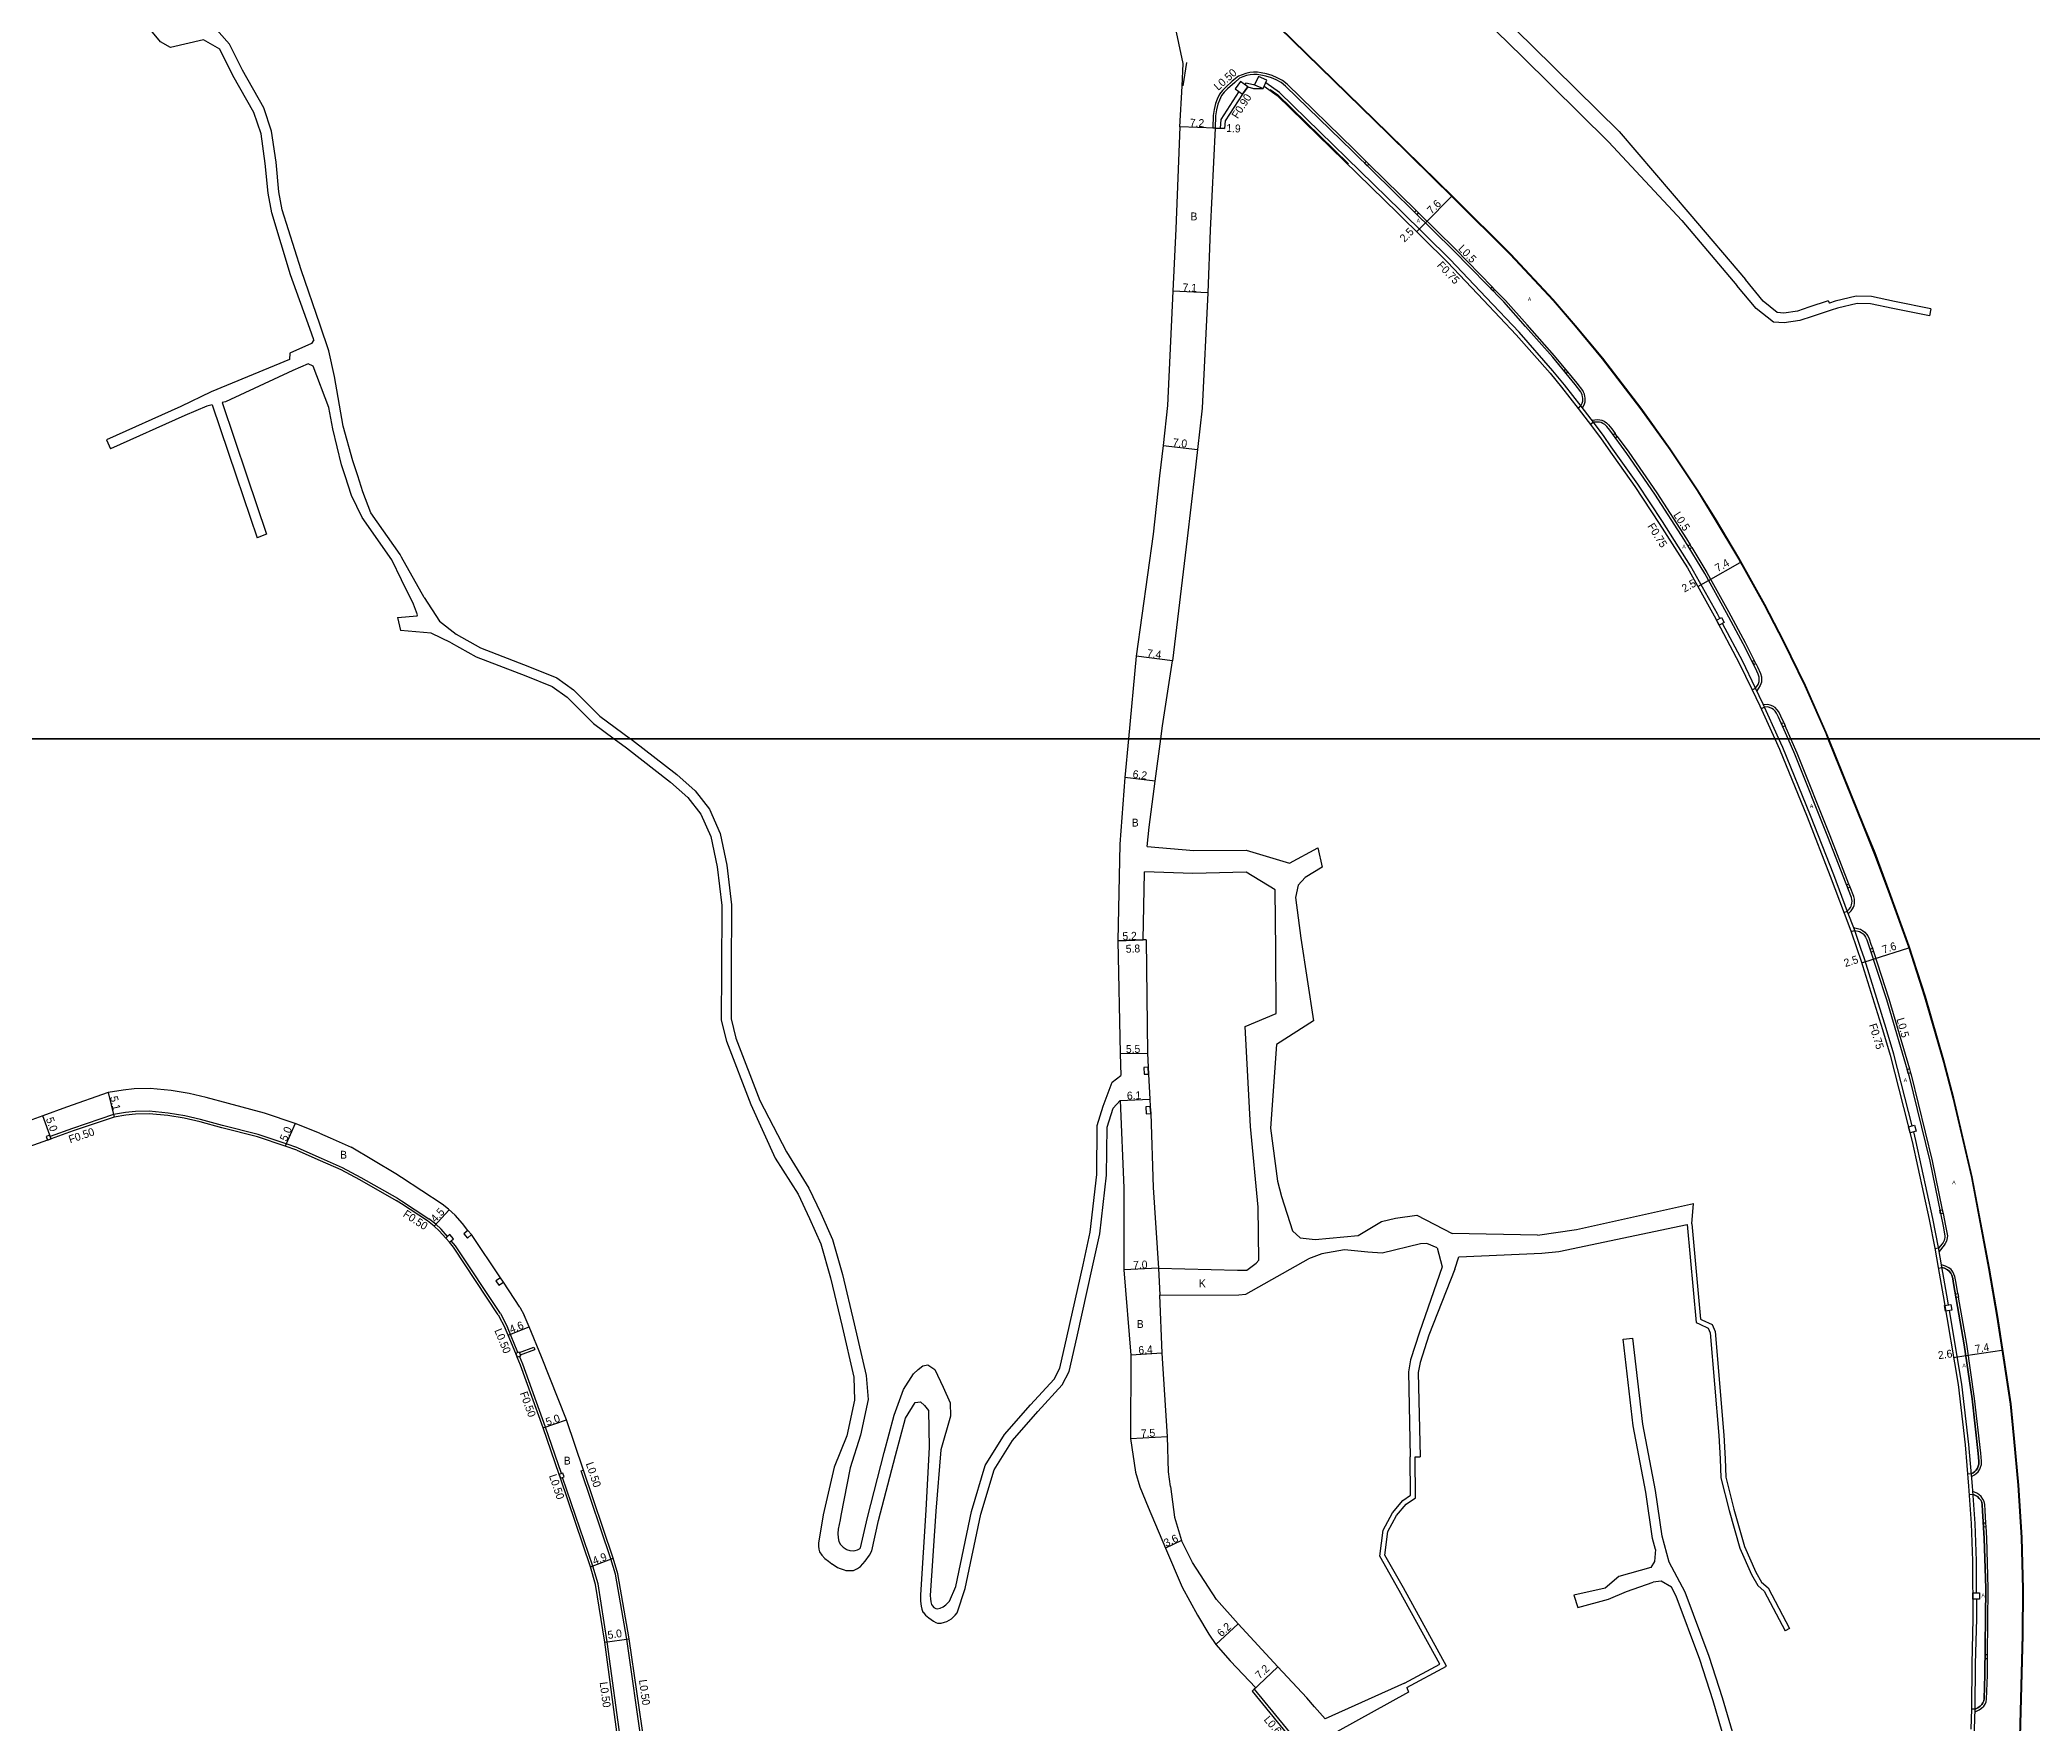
# Model space of a CAD drawing. Header units: metres. Extents: x -8000 to -4000, y -96000 to -93000.
# Drawn here: x -6356 to -5951.5, y -95599.9 to -95258.1 of the extents above; entities that cross this region are included whole.
import ezdxf

# ---------------------------------------------------------------- set-up
doc = ezdxf.new("R2010")
doc.units = ezdxf.units.M
doc.header["$LTSCALE"] = 2.5
for name, color, linetype in [('側溝・桝', 7, 'Continuous'), ('図郭', 7, 'Continuous'), ('幅員', 7, 'Continuous'), ('歩道・分離帯・安全施設', 7, 'Continuous'), ('舗装', 7, 'Continuous'), ('道路', 7, 'Continuous')]:
    doc.layers.add(name, color=color, linetype=linetype)
doc.styles.get("Standard").update_dxf_attribs({"font": ''})
doc.styles.get('Standard').set_extended_font_data('@MS PGothic')

msp = doc.modelspace()

# ---------------------------------------------------------------- linework, layer by layer
at = {"layer": '側溝・桝'}
for points in [[(-6113.86, -95266.51), (-6115.17, -95267.68), (-6115.86, -95268.39), (-6116.45, -95269.13), (-6116.95, -95270.12), (-6117.28, -95271.04), (-6117.57, -95272.24), (-6117.74, -95273.46), (-6117.81, -95275.98)], [(-6086.66, -95282.81), (-6089.12, -95280.39), (-6102.74, -95267.11), (-6103.68, -95266.37), (-6104.78, -95265.81), (-6105.75, -95265.37), (-6106.92, -95264.98), (-6108, -95264.78), (-6108.75, -95264.67), (-6109.53, -95264.67), (-6110.27, -95264.75), (-6111.08, -95264.91), (-6111.88, -95265.17), (-6112.58, -95265.45), (-6113.86, -95266.51)], [(-6112.52, -95268.57), (-6112.54, -95268.59), (-6116.21, -95274.27), (-6116.31, -95276.05)], [(-6109.31, -95267.21), (-6109.58, -95267.2), (-6111.12, -95266.89), (-6111.33, -95267.21)], [(-6014.86, -95375.55), (-6015.34, -95374.64), (-6020.8, -95364.87), (-6026.51, -95355.88), (-6031.49, -95348.31), (-6036.93, -95340.71), (-6038.5, -95338.41), (-6040.98, -95335.14), (-6043.02, -95332.49), (-6046.41, -95328.13), (-6048.76, -95325.29), (-6055.62, -95317.48), (-6062.31, -95310.42), (-6069.63, -95302.7), (-6079.74, -95292.72), (-6104.28, -95268.82), (-6107.07, -95266.81)], [(-6117.81, -95275.98), (-6117.31, -95276)], [(-6076.56, -95292.73), (-6086.14, -95283.32)], [(-6061.1, -95308.23), (-6068.61, -95300.53), (-6076.02, -95293.25)], [(-6046.15, -95325.01), (-6048.44, -95322.23), (-6053.96, -95315.95), (-6058.41, -95310.99), (-6060.59, -95308.75)], [(-6042.74, -95332.85), (-6042.35, -95332), (-6042.24, -95331.56), (-6042.19, -95331.17), (-6042.2, -95330.77), (-6042.26, -95330.48), (-6042.36, -95330.06), (-6042.53, -95329.64), (-6042.72, -95329.3), (-6043.87, -95327.78), (-6045.72, -95325.53)], [(-6040.87, -95335.3), (-6040.23, -95335.22), (-6039.72, -95335.21), (-6039.27, -95335.22), (-6038.83, -95335.33), (-6038.37, -95335.53), (-6037.9, -95335.83), (-6037.46, -95336.26), (-6036.82, -95337.07), (-6036.11, -95338.04)], [(-6035.69, -95338.62), (-6033.36, -95341.8), (-6027.68, -95350.04), (-6021.64, -95359.39), (-6020.92, -95360.59)], [(-6020.58, -95361.16), (-6017.52, -95366.23), (-6013.08, -95374.17), (-6009.72, -95380.48), (-6007.88, -95384.09)], [(-6002.87, -95400), (-6006.07, -95392.96), (-6007.7, -95389.61), (-6010.23, -95384.31), (-6014.31, -95376.6)], [(-6007.56, -95384.72), (-6007.21, -95385.42), (-6006.61, -95386.72), (-6006.4, -95387.39), (-6006.38, -95388.05), (-6006.42, -95388.5), (-6006.66, -95389.19), (-6007.39, -95390.25)], [(-6001.91, -95396.72), (-6002.51, -95395.38), (-6002.9, -95394.55), (-6003.27, -95394.05), (-6003.65, -95393.68), (-6004.09, -95393.38), (-6004.63, -95393.15), (-6005.16, -95393.01), (-6005.99, -95393.12)], [(-5975.82, -95478.57), (-5979.53, -95464.04), (-5981.08, -95458.81), (-5985.48, -95444.68), (-5986.25, -95442.55), (-5987.55, -95438.73), (-5988.93, -95435.1), (-5991.75, -95427.61), (-5996.45, -95415.58), (-6002.06, -95401.78), (-6002.87, -95400)], [(-6000.46, -95400), (-6001.62, -95397.39)], [(-5988.66, -95429.49), (-5992.47, -95419.69), (-5999.16, -95402.92), (-6000.46, -95400)], [(-5988.78, -95435.5), (-5988.44, -95435.15), (-5988.21, -95434.91), (-5987.92, -95434.51), (-5987.76, -95434.2), (-5987.63, -95433.85), (-5987.55, -95433.46), (-5987.52, -95432.96), (-5987.55, -95432.55), (-5987.66, -95432.05), (-5988.41, -95430.1)], [(-5987.71, -95438.32), (-5986.67, -95438.57), (-5986.3, -95438.68), (-5985.88, -95438.89), (-5985.41, -95439.25), (-5985.08, -95439.64), (-5984.85, -95440), (-5984.54, -95440.63), (-5984.18, -95441.69), (-5983.9, -95442.53)], [(-5983.69, -95443.18), (-5980.53, -95452.79), (-5976.37, -95467.03)], [(-5976.14, -95467.83), (-5976.01, -95468.25), (-5971.76, -95485.66), (-5969.7, -95495.63)], [(-6338.56, -95475.9), (-6341.02, -95476.31), (-6349.34, -95479.15), (-6353.86, -95480.76)], [(-6318.88, -95478.52), (-6323.33, -95477.3), (-6326.54, -95476.55), (-6329.93, -95476.01), (-6333.76, -95475.63), (-6336.55, -95475.69), (-6338.56, -95475.9)], [(-6303.62, -95483.03), (-6305.97, -95482.24), (-6311.63, -95480.34), (-6318.88, -95478.52)], [(-5968.46, -95514.94), (-5968.8, -95512.99), (-5969.78, -95507.21), (-5970.48, -95503.29), (-5971.61, -95497.41), (-5975.05, -95481.57), (-5975.51, -95479.78)], [(-6303.62, -95483.03), (-6298.84, -95485.14), (-6294.62, -95487.03), (-6290.82, -95489.07), (-6283.36, -95493.28), (-6282.51, -95493.84), (-6276.97, -95497.48)], [(-5969.55, -95496.35), (-5969.04, -95498.85), (-5968.68, -95500.92), (-5968.71, -95501.29), (-5968.76, -95501.64), (-5968.87, -95502.03), (-5969.11, -95502.49), (-5969.34, -95502.84), (-5970.33, -95504.1)], [(-6273.17, -95501.07), (-6274.52, -95499.53), (-6275.56, -95498.57), (-6276.97, -95497.48)], [(-6262.45, -95516.67), (-6271.57, -95502.92), (-6272.45, -95501.9)], [(-5966.53, -95512.65), (-5966.91, -95510.51), (-5967.09, -95509.54), (-5967.16, -95509.15), (-5967.33, -95508.68), (-5967.54, -95508.25), (-5967.93, -95507.77), (-5968.37, -95507.39), (-5969.04, -95507.04), (-5969.86, -95506.77)], [(-5963.76, -95549.76), (-5963.14, -95549.42), (-5962.81, -95549.17), (-5962.42, -95548.82), (-5962.11, -95548.3), (-5961.93, -95547.86), (-5961.77, -95547.34), (-5961.77, -95546.67), (-5961.9, -95545.04), (-5963.15, -95533.96), (-5964.73, -95522.94), (-5966.41, -95513.37)], [(-6262.45, -95516.67), (-6261.02, -95519.46)], [(-5962.73, -95573.41), (-5962.78, -95566.9), (-5963.05, -95559.31), (-5963.6, -95551.71), (-5964.29, -95543.3), (-5965.73, -95531), (-5968.27, -95516.1)], [(-6258.9, -95524.62), (-6261.02, -95519.46)], [(-6250.08, -95549.19), (-6253.3, -95539.75), (-6257.92, -95527), (-6258.59, -95525.36)], [(-6258.57, -95524.63), (-6255.67, -95523.54)], [(-6258.4, -95525.1), (-6255.5, -95524.01)], [(-6255.67, -95523.54), (-6255.5, -95524.01)], [(-6246.08, -95548.65), (-6245.6, -95548.49)], [(-6226.83, -95644.6), (-6229.02, -95638.24), (-6230.14, -95635.26), (-6230.86, -95632.69), (-6231.51, -95629.11), (-6232.11, -95623.44), (-6233.72, -95604.16), (-6236.81, -95582.79), (-6239.12, -95569.62), (-6240.07, -95566.5), (-6246.08, -95548.65)], [(-6235.35, -95627.74), (-6235.79, -95623.86), (-6237.9, -95604.59), (-6240.77, -95583.35), (-6242.64, -95571.6), (-6243.68, -95567.98), (-6249.82, -95549.95)], [(-5960.87, -95559.23), (-5961.02, -95556.69), (-5961.1, -95555.46), (-5961.22, -95554.86), (-5961.44, -95554.35), (-5961.83, -95553.86), (-5962.28, -95553.46), (-5962.7, -95553.19), (-5963.52, -95552.79)], [(-5960.5, -95585.96), (-5960.37, -95572.43), (-5960.69, -95562.3), (-5960.82, -95559.96)], [(-5966.9, -95654.2), (-5966.9, -95654.16), (-5965.22, -95636.48), (-5964.63, -95629.21), (-5964.03, -95622.57), (-5963.71, -95615.38), (-5963.64, -95613.86), (-5963.28, -95607.08), (-5963.18, -95605.15), (-5963.15, -95601.06), (-5963.01, -95596.95), (-5962.93, -95587.84), (-5962.7, -95578.66), (-5962.72, -95574.66)], [(-5963.03, -95597.57), (-5962.23, -95597.16), (-5961.71, -95596.8), (-5961.3, -95596.38), (-5961.02, -95595.97), (-5960.8, -95595.51), (-5960.7, -95594.97), (-5960.54, -95590.08), (-5960.51, -95586.7)], [(-6109.41, -95592.95), (-6098.62, -95606.16), (-6094.67, -95611.56), (-6091.84, -95615.43), (-6087.3, -95617.68)]]:
    msp.add_lwpolyline(points, dxfattribs=at)
for points in [[(-6111.8, -95269.1), (-6110.73, -95267.64), (-6112.19, -95266.58), (-6113.25, -95268.03)], [(-6109.32, -95267.23), (-6107.6, -95268), (-6106.85, -95266.3), (-6108.56, -95265.54)], [(-6086.66, -95282.81), (-6086.14, -95283.32), (-6086.48, -95283.66), (-6087, -95283.15)], [(-6076.56, -95292.73), (-6076.89, -95293.07), (-6076.35, -95293.6), (-6076.02, -95293.25)], [(-6061.1, -95308.23), (-6061.44, -95308.56), (-6060.94, -95309.08), (-6060.59, -95308.75)], [(-6046.15, -95325.01), (-6046.52, -95325.31), (-6046.09, -95325.84), (-6045.72, -95325.53)], [(-6036.11, -95338.04), (-6036.51, -95338.33), (-6036.09, -95338.91), (-6035.69, -95338.62)], [(-6020.92, -95360.59), (-6021.34, -95360.84), (-6021, -95361.41), (-6020.58, -95361.16)], [(-6015.54, -95375.91), (-6014.52, -95375.37), (-6013.97, -95376.42), (-6014.99, -95376.96)], [(-6007.88, -95384.09), (-6008.32, -95384.31), (-6008, -95384.94), (-6007.56, -95384.72)], [(-6001.91, -95396.72), (-6001.62, -95397.39), (-6002.08, -95397.6), (-6002.37, -95396.93)], [(-5988.66, -95429.49), (-5989.12, -95429.67), (-5988.88, -95430.29), (-5988.41, -95430.1)], [(-5983.9, -95442.53), (-5983.69, -95443.18), (-5984.17, -95443.34), (-5984.38, -95442.68)], [(-6131.84, -95466.71), (-6131.76, -95468.11), (-6130.86, -95468.06), (-6130.94, -95466.66)], [(-5976.14, -95467.83), (-5976.62, -95467.97), (-5976.85, -95467.17), (-5976.37, -95467.03)], [(-6131.41, -95474.73), (-6131.33, -95476.13), (-6130.43, -95476.08), (-6130.51, -95474.68)], [(-6354.45, -95481.5), (-6353.7, -95481.23), (-6353.86, -95480.76), (-6353.97, -95480.48), (-6354.72, -95480.75)], [(-5976.57, -95478.76), (-5975.35, -95478.45), (-5975.04, -95479.66), (-5976.26, -95479.98)], [(-5969.55, -95496.35), (-5970.04, -95496.45), (-5970.19, -95495.73), (-5969.7, -95495.63)], [(-6273.55, -95501.4), (-6272.83, -95502.23), (-6272.45, -95501.9), (-6272, -95501.51), (-6272.72, -95500.67), (-6273.17, -95501.07)], [(-6269.88, -95500.54), (-6269.16, -95501.37), (-6268.33, -95500.65), (-6269.05, -95499.81)], [(-6263.39, -95510.03), (-6262.78, -95510.95), (-6261.86, -95510.34), (-6262.47, -95509.42)], [(-5966.53, -95512.65), (-5966.41, -95513.37), (-5966.9, -95513.45), (-5967.03, -95512.73)], [(-5969.23, -95515.08), (-5967.94, -95514.86), (-5967.75, -95516.01), (-5969.03, -95516.23)], [(-6259.36, -95524.8), (-6259.08, -95525.55), (-6258.59, -95525.36), (-6258.33, -95525.26), (-6258.4, -95525.1), (-6258.57, -95524.63), (-6258.62, -95524.51), (-6258.9, -95524.62), (-6259.36, -95524.8)], [(-6250.55, -95549.35), (-6250.29, -95550.11), (-6249.82, -95549.95), (-6249.54, -95549.85), (-6249.79, -95549.1), (-6250.08, -95549.19)], [(-5960.87, -95559.23), (-5961.37, -95559.26), (-5961.32, -95559.99), (-5960.82, -95559.96)], [(-5963.51, -95573.42), (-5962.18, -95573.41), (-5962.17, -95574.65), (-5963.5, -95574.66)], [(-5960.5, -95585.96), (-5961, -95585.96), (-5961.01, -95586.7), (-5960.51, -95586.7)]]:
    msp.add_lwpolyline(points, close=True, dxfattribs=at)
at = {"layer": '図郭'}
for points in [[(-6400, -95400), (-5600, -95400), (-5600, -94800), (-6400, -94800)], [(-6400, -96000), (-5600, -96000), (-5600, -95400), (-6400, -95400)]]:
    msp.add_lwpolyline(points, close=True, dxfattribs=at)
at = {"layer": '幅員'}
for points in [[(-6117.31, -95276), (-6124.51, -95275.74)], [(-6117.31, -95276), (-6115.41, -95276.1)], [(-6074.66, -95295.26), (-6069.32, -95289.88)], [(-6076.44, -95297.07), (-6074.66, -95295.26)], [(-6118.84, -95309.47), (-6125.93, -95309.14)], [(-6127.91, -95340.46), (-6120.95, -95341.24)], [(-6017.19, -95367.84), (-6010.71, -95364.19)], [(-6019.36, -95369.05), (-6017.19, -95367.84)], [(-6126.02, -95384.16), (-6133.35, -95383.2)], [(-6129.51, -95408.6), (-6135.66, -95407.84)], [(-6131.34, -95440.82), (-6137.13, -95441.01)], [(-6137.13, -95441.01), (-6131.94, -95440.84)], [(-5983.71, -95444.72), (-5976.51, -95442.41)], [(-5986.04, -95445.49), (-5983.71, -95444.72)], [(-6136.6, -95463.9), (-6131.1, -95463.84)], [(-6342.07, -95471.84), (-6340.9, -95476.8)], [(-6353.7, -95481.23), (-6355.37, -95476.52)], [(-6136.66, -95473.43), (-6130.57, -95473.17)], [(-6304.16, -95478.12), (-6306.13, -95482.71)], [(-6128.86, -95507.51), (-6135.85, -95507.8)], [(-6260.89, -95521.08), (-6256.61, -95519.4)], [(-6128.07, -95524.71), (-6134.46, -95525.15)], [(-5967.44, -95525.59), (-5964.91, -95525.23)], [(-5964.91, -95525.23), (-5957.59, -95524.1)], [(-6253.77, -95539.91), (-6249.03, -95538.3)], [(-6134.52, -95542.04), (-6127.03, -95541.66)], [(-6124.18, -95562.76), (-6127.44, -95564.3)], [(-6244.16, -95568.13), (-6239.59, -95566.35)], [(-6112.67, -95579.66), (-6117.23, -95583.86)], [(-6241.27, -95583.43), (-6236.32, -95582.71)], [(-6109.85, -95593.36), (-6104.6, -95588.43)]]:
    msp.add_lwpolyline(points, dxfattribs=at)
at = {"layer": '幅員', "flags": 128}
msp.add_lwpolyline([(-6275.88, -95498.95), (-6272.84, -95495.64)], dxfattribs=at)
at = {"layer": '歩道・分離帯・安全施設'}
for points in [[(-5992.77, -95400), (-5993.28, -95398.74), (-5997.49, -95389.2), (-6001.87, -95380.16), (-6005.71, -95372.74), (-6010.99, -95363.27), (-6015.74, -95355.28), (-6019.4, -95349.48), (-6024.93, -95341.16), (-6030.87, -95332.87), (-6038.6, -95322.73), (-6044.15, -95316.1), (-6048.72, -95310.84), (-6057.34, -95301.59), (-6068.89, -95290.11), (-6082.19, -95277.03), (-6109.9, -95250.02), (-6125.02, -95235.33), (-6128.19, -95232.19), (-6130.68, -95229.38), (-6131.35, -95228.29), (-6131.87, -95226.72), (-6132.09, -95224.96)], [(-6123.16, -95262.68), (-6123.88, -95267.45)], [(-6043.69, -95332.89), (-6043.07, -95332.42), (-6042.81, -95331.84), (-6042.71, -95331.47), (-6042.67, -95331.15), (-6042.68, -95330.83), (-6042.73, -95330.58), (-6042.82, -95330.2), (-6042.96, -95329.85), (-6043.12, -95329.57), (-6044.25, -95328.08), (-6048.8, -95322.54), (-6054.32, -95316.27), (-6058.76, -95311.32), (-6068.95, -95300.87), (-6089.46, -95280.73), (-6103.05, -95267.47), (-6103.94, -95266.78), (-6104.98, -95266.24), (-6105.92, -95265.81), (-6107.04, -95265.45), (-6108.08, -95265.26), (-6108.79, -95265.15), (-6109.51, -95265.15), (-6110.2, -95265.23), (-6110.96, -95265.37), (-6111.71, -95265.62), (-6112.38, -95265.89), (-6113.35, -95266.73)], [(-6043.07, -95332.42), (-6042.81, -95331.84), (-6042.71, -95331.47), (-6042.67, -95331.15), (-6042.68, -95330.83), (-6042.73, -95330.58), (-6042.82, -95330.2), (-6042.96, -95329.85), (-6043.12, -95329.57), (-6044.25, -95328.08), (-6048.8, -95322.54), (-6054.32, -95316.27), (-6058.76, -95311.32), (-6068.95, -95300.87), (-6089.46, -95280.73), (-6103.05, -95267.47), (-6103.94, -95266.78), (-6104.98, -95266.24), (-6105.92, -95265.81), (-6107.04, -95265.45), (-6108.08, -95265.26), (-6108.79, -95265.15), (-6109.51, -95265.15), (-6110.2, -95265.23), (-6110.96, -95265.37), (-6111.71, -95265.62), (-6112.38, -95265.89), (-6113.35, -95266.73)], [(-6113.32, -95266.71), (-6113.35, -95266.73), (-6114.83, -95268.04), (-6115.49, -95268.72), (-6116.02, -95269.4), (-6116.49, -95270.32), (-6116.8, -95271.18), (-6117.08, -95272.34), (-6117.24, -95273.5), (-6117.31, -95276)], [(-6106.16, -95268.17), (-6104.6, -95269.24), (-6090.28, -95283.26)], [(-6008.33, -95390.08), (-6007.64, -95389.74), (-6007.11, -95388.97), (-6006.9, -95388.39), (-6006.87, -95388.04), (-6006.89, -95387.48), (-6007.07, -95386.89), (-6007.65, -95385.63), (-6010.16, -95380.71), (-6013.51, -95374.4), (-6017.95, -95366.47), (-6022.06, -95359.65), (-6028.09, -95350.31), (-6033.76, -95342.09), (-6037.22, -95337.37), (-6037.8, -95336.61), (-6038.2, -95336.22), (-6038.61, -95335.96), (-6038.98, -95335.8), (-6039.33, -95335.71), (-6039.72, -95335.7), (-6040.2, -95335.71), (-6040.52, -95335.75), (-6041.14, -95336.22)], [(-6007.64, -95389.74), (-6007.11, -95388.97), (-6006.9, -95388.39), (-6006.87, -95388.04), (-6006.89, -95387.48), (-6007.07, -95386.89), (-6007.65, -95385.63), (-6010.16, -95380.71), (-6013.51, -95374.4), (-6017.95, -95366.47), (-6022.06, -95359.65), (-6028.09, -95350.31), (-6033.76, -95342.09), (-6037.22, -95337.37), (-6037.8, -95336.61), (-6038.2, -95336.22), (-6038.61, -95335.96), (-6038.98, -95335.8), (-6039.33, -95335.71), (-6039.72, -95335.7), (-6040.2, -95335.71), (-6040.52, -95335.75)], [(-6001.01, -95400), (-6002.97, -95395.59), (-6003.34, -95394.81), (-6003.65, -95394.38), (-6003.97, -95394.08), (-6004.34, -95393.83), (-6004.79, -95393.63), (-6005.19, -95393.53), (-6005.78, -95393.6), (-6006.48, -95393.93)], [(-6001.01, -95400), (-6002.97, -95395.59), (-6003.34, -95394.81), (-6003.65, -95394.38), (-6003.97, -95394.08), (-6004.34, -95393.83), (-6004.79, -95393.63), (-6005.19, -95393.53), (-6005.78, -95393.6)], [(-5988.98, -95434.98), (-5988.8, -95434.81), (-5988.6, -95434.59), (-5988.35, -95434.24), (-5988.22, -95433.99), (-5988.12, -95433.71), (-5988.05, -95433.39), (-5988.03, -95432.96), (-5988.05, -95432.62), (-5988.14, -95432.2), (-5992.94, -95419.88), (-5999.63, -95403.11), (-6001.01, -95400)], [(-5989.7, -95435.26), (-5988.98, -95434.98), (-5988.8, -95434.81), (-5988.6, -95434.59), (-5988.35, -95434.24), (-5988.22, -95433.99), (-5988.12, -95433.71), (-5988.05, -95433.39), (-5988.03, -95432.96), (-5988.05, -95432.62), (-5988.14, -95432.2), (-5992.94, -95419.88), (-5999.63, -95403.11), (-6001.01, -95400)], [(-5953.89, -95605.19), (-5953.27, -95581.96), (-5953.2, -95572.63), (-5953.5, -95562.16), (-5954.16, -95551.52), (-5955.01, -95542.03), (-5955.73, -95535.05), (-5957.13, -95525.69), (-5958.4, -95517.29), (-5960.12, -95507.49), (-5963.64, -95488.96), (-5967.35, -95472.94), (-5969.37, -95465.27), (-5973.12, -95452.33), (-5976.45, -95442.08), (-5980.39, -95431.05), (-5983.35, -95423.18), (-5985.61, -95417.6), (-5992.77, -95400)], [(-5988.23, -95439.16), (-5987.5, -95438.89), (-5986.8, -95439.05), (-5986.49, -95439.15), (-5986.15, -95439.32), (-5985.75, -95439.62), (-5985.48, -95439.94), (-5985.29, -95440.25), (-5985.01, -95440.83), (-5984.66, -95441.85), (-5981, -95452.94), (-5976.5, -95468.38), (-5972.24, -95485.77), (-5969.53, -95498.94), (-5969.19, -95500.94), (-5969.21, -95501.24), (-5969.25, -95501.53), (-5969.34, -95501.84), (-5969.55, -95502.24), (-5969.74, -95502.55), (-5970.45, -95503.44), (-5971.21, -95503.57)], [(-5987.5, -95438.89), (-5986.8, -95439.05), (-5986.49, -95439.15), (-5986.15, -95439.32), (-5985.75, -95439.62), (-5985.48, -95439.94), (-5985.29, -95440.25), (-5985.01, -95440.83), (-5984.66, -95441.85), (-5981, -95452.94), (-5976.5, -95468.38), (-5972.24, -95485.77), (-5969.53, -95498.94), (-5969.19, -95500.94), (-5969.21, -95501.24), (-5969.25, -95501.53), (-5969.34, -95501.84), (-5969.55, -95502.24), (-5969.74, -95502.55), (-5970.45, -95503.44)], [(-5970.53, -95507.47), (-5969.76, -95507.33), (-5969.23, -95507.5), (-5968.66, -95507.8), (-5968.29, -95508.12), (-5967.96, -95508.52), (-5967.79, -95508.87), (-5967.65, -95509.28), (-5967.58, -95509.63), (-5967.4, -95510.59), (-5965.23, -95523.02), (-5963.65, -95534.02), (-5962.4, -95545.09), (-5962.27, -95546.69), (-5962.27, -95547.27), (-5962.4, -95547.69), (-5962.56, -95548.07), (-5962.81, -95548.5), (-5963.12, -95548.78), (-5963.41, -95549), (-5963.81, -95549.21), (-5964.58, -95549.28)], [(-5963.81, -95549.21), (-5963.41, -95549), (-5963.12, -95548.78), (-5962.81, -95548.5), (-5962.56, -95548.07), (-5962.4, -95547.69), (-5962.27, -95547.27), (-5962.27, -95546.69), (-5962.4, -95545.09), (-5963.65, -95534.02), (-5965.23, -95523.02), (-5967.4, -95510.59), (-5967.58, -95509.63), (-5967.65, -95509.28), (-5967.79, -95508.87), (-5967.96, -95508.52), (-5968.29, -95508.12), (-5968.66, -95507.8), (-5969.23, -95507.5), (-5969.76, -95507.33)], [(-5964.25, -95553.43), (-5963.48, -95553.37), (-5962.94, -95553.63), (-5962.58, -95553.86), (-5962.19, -95554.21), (-5961.87, -95554.61), (-5961.7, -95555.01), (-5961.6, -95555.53), (-5961.52, -95556.73), (-5961.19, -95562.33), (-5960.87, -95572.44), (-5961.04, -95590.07), (-5961.2, -95594.92), (-5961.28, -95595.35), (-5961.46, -95595.72), (-5961.69, -95596.07), (-5962.03, -95596.42), (-5962.49, -95596.73), (-5963.02, -95597), (-5963.79, -95596.99)], [(-5963.02, -95597), (-5962.49, -95596.73), (-5962.03, -95596.42), (-5961.69, -95596.07), (-5961.46, -95595.72), (-5961.28, -95595.35), (-5961.2, -95594.92), (-5961.04, -95590.07), (-5960.87, -95572.44), (-5961.19, -95562.33), (-5961.52, -95556.73), (-5961.6, -95555.53), (-5961.7, -95555.01), (-5961.87, -95554.61), (-5962.19, -95554.21), (-5962.58, -95553.86), (-5962.94, -95553.63), (-5963.48, -95553.37)]]:
    msp.add_lwpolyline(points, dxfattribs=at)
at = {"layer": '舗装'}
msp.add_lwpolyline([(-6128.86, -95507.51), (-6128.57, -95512.99)], dxfattribs=at)
at = {"layer": '道路'}
for points in [[(-6112.66, -95204.33), (-6112.15, -95204.37), (-6107.69, -95208.97), (-6095.1, -95222.2), (-6073.57, -95243.34), (-6054.93, -95261.58), (-6037.49, -95278.8), (-6022.56, -95294.79), (-6011.44, -95307.98)], [(-6098.27, -95214.51), (-6092.96, -95220.09), (-6071.47, -95241.2), (-6052.83, -95259.44), (-6035.34, -95276.71), (-6020.99, -95293.5), (-6009.69, -95306.77)], [(-6131.22, -95228.77), (-6130.86, -95229.48), (-6128.26, -95232.24), (-6125.08, -95235.41), (-6109.92, -95250.16), (-6082.24, -95277.2), (-6068.98, -95290.21), (-6057.46, -95301.67), (-6048.7, -95311.01), (-6044.25, -95316.2), (-6038.73, -95322.85), (-6030.97, -95332.99), (-6025.01, -95341.3), (-6019.49, -95349.61), (-6015.87, -95355.46), (-6011.1, -95363.49), (-6005.86, -95372.8), (-6001.93, -95380.41), (-5997.58, -95389.28), (-5993.38, -95398.85), (-5992.92, -95400)], [(-6319.45, -95259.97), (-6322.73, -95258.07), (-6329.47, -95259.65), (-6331.45, -95258.47), (-6337.65, -95251.09)], [(-6317.48, -95258.99), (-6321.65, -95254.21)], [(-6123.83, -95262.91), (-6125.62, -95254.61)], [(-6300.36, -95319.01), (-6301.14, -95316.69), (-6305.11, -95305.78), (-6308.89, -95293.2), (-6309.61, -95289.25), (-6310.21, -95283.17), (-6311.06, -95277.15), (-6312.52, -95272.84), (-6316.77, -95265.32), (-6319.45, -95259.97)], [(-6292.43, -95343.6), (-6294.36, -95336.56), (-6296.15, -95326.47), (-6297.28, -95321.25), (-6299.05, -95316.02), (-6302.94, -95304.8), (-6306.76, -95292.64), (-6307.43, -95288.95), (-6308.02, -95282.91), (-6308.91, -95276.63), (-6310.51, -95271.93), (-6314.83, -95264.28), (-6317.48, -95258.99)], [(-6124.51, -95275.74), (-6124.07, -95267.5), (-6123.83, -95262.91)], [(-6110.73, -95267.64), (-6111.8, -95269.1), (-6115.33, -95274.56), (-6115.41, -95276.1), (-6117.31, -95276)], [(-6110.73, -95267.64), (-6109.56, -95267.98), (-6107.6, -95268), (-6107.39, -95267.53), (-6104.78, -95269.42), (-6080.28, -95293.27), (-6070.18, -95303.25), (-6062.87, -95310.96), (-6056.19, -95318), (-6049.35, -95325.79), (-6047.01, -95328.62), (-6043.63, -95332.97), (-6041.6, -95335.61), (-6039.13, -95338.87), (-6037.57, -95341.16), (-6032.13, -95348.75), (-6027.16, -95356.3), (-6021.47, -95365.27), (-6016.02, -95375.01), (-6010.93, -95384.66), (-6008.4, -95389.95), (-6006.77, -95393.29), (-6003.72, -95400)], [(-6124.51, -95275.74), (-6125.35, -95296.46), (-6125.93, -95309.14), (-6126.99, -95332.35), (-6127.91, -95340.46), (-6128.61, -95346.61), (-6129.95, -95358.46), (-6133.35, -95383.2)], [(-6117.31, -95276), (-6118.36, -95296.74), (-6118.84, -95309.47), (-6120.01, -95332.91), (-6120.95, -95341.24), (-6121.56, -95346.61), (-6123, -95359.31), (-6126.02, -95384.16)], [(-5992.86, -95311.1), (-5996.8, -95312.39), (-5999.12, -95313.16), (-6001.88, -95313.57), (-6003.21, -95313.45), (-6006.09, -95311.17), (-6009.69, -95306.77)], [(-5992.24, -95312.99), (-5996.14, -95314.28), (-5998.66, -95315.11), (-6001.82, -95315.58), (-6003.98, -95315.39), (-6007.5, -95312.61), (-6011.44, -95307.98)], [(-5992.86, -95311.1), (-5992.61, -95311.56)], [(-5972.03, -95312.69), (-5979.41, -95311.2), (-5984.09, -95310.19), (-5987.16, -95310.14), (-5991.43, -95311.13), (-5992.61, -95311.56)], [(-5972.33, -95314.16), (-5979.72, -95312.66), (-5984.26, -95311.69), (-5987, -95311.64), (-5991.01, -95312.57), (-5992.24, -95312.99)], [(-5972.03, -95312.69), (-5972.33, -95314.16)], [(-6300.36, -95319.01), (-6300.83, -95319.75), (-6305.24, -95321.71), (-6305.25, -95323)], [(-6305.25, -95323), (-6321.21, -95329.54), (-6327.37, -95332.54), (-6342.46, -95339.33)], [(-6304.62, -95325.23), (-6318.3, -95331.56), (-6318.95, -95331.72)], [(-6297.27, -95332.77), (-6300.46, -95324.32), (-6301.51, -95323.85), (-6304.62, -95325.23)], [(-6320.97, -95332.21), (-6322.05, -95332.47), (-6326.53, -95334.35), (-6341.64, -95341.15)], [(-6320.97, -95332.21), (-6316.11, -95346.61), (-6311.86, -95359.2)], [(-6318.95, -95331.72), (-6313.92, -95346.61), (-6309.92, -95358.46)], [(-6294.72, -95344.35), (-6296.5, -95337.08), (-6297.27, -95332.77)], [(-6342.46, -95339.33), (-6341.64, -95341.15)], [(-6280.09, -95372.7), (-6282.51, -95367.76), (-6284.51, -95363.66), (-6290.56, -95355.06), (-6292.72, -95350.63), (-6294, -95346.61), (-6294.72, -95344.35)], [(-6277.97, -95371.31), (-6282.51, -95363.15), (-6282.82, -95362.6), (-6288.77, -95354.12), (-6290.37, -95349.83), (-6291.44, -95346.61), (-6292.43, -95343.6)], [(-6309.92, -95358.46), (-6311.86, -95359.2)], [(-6277.97, -95371.31), (-6274.85, -95376.14), (-6271.45, -95378.75)], [(-6283.33, -95375.37), (-6279.35, -95375.05), (-6279.29, -95374.82), (-6280.09, -95372.7)], [(-6283.33, -95375.37), (-6282.76, -95378.01)], [(-6272.43, -95380.49), (-6276.51, -95378.53), (-6282.76, -95378.01)], [(-6271.45, -95378.75), (-6266.51, -95381.53), (-6256.55, -95385.38), (-6251.01, -95387.62), (-6247.6, -95390.05), (-6242.25, -95395.38), (-6236.03, -95400)], [(-6272.43, -95380.49), (-6267.37, -95383.35), (-6257.28, -95387.24), (-6251.98, -95389.39), (-6248.89, -95391.58), (-6243.56, -95396.9), (-6239.38, -95400)], [(-6133.35, -95383.2), (-6134.93, -95400)], [(-6128.39, -95400), (-6128.05, -95397.37), (-6126.02, -95384.16)], [(-6239.38, -95400), (-6236.87, -95401.87), (-6227.92, -95408.8), (-6224.38, -95411.93), (-6221.77, -95415.29), (-6219.76, -95419.82), (-6218.47, -95425.98), (-6217.53, -95433.84), (-6217.58, -95447.13)], [(-6236.03, -95400), (-6235.66, -95400.28), (-6226.64, -95407.26), (-6222.91, -95410.56), (-6220.04, -95414.26), (-6217.85, -95419.2), (-6216.49, -95425.65), (-6215.53, -95433.72), (-6215.58, -95447.14)], [(-6134.93, -95400), (-6135.66, -95407.84), (-6136.72, -95421.39)], [(-6130.73, -95417.96), (-6129.51, -95408.6), (-6128.39, -95400)], [(-6003.72, -95400), (-6002.77, -95402.09), (-5997.17, -95415.86), (-5992.48, -95427.89), (-5989.66, -95435.38), (-5988.28, -95439), (-5986.98, -95442.8), (-5986.22, -95444.93), (-5981.82, -95459.04), (-5980.28, -95464.25), (-5975.81, -95481.75), (-5972.37, -95497.57), (-5971.24, -95503.43), (-5970.55, -95507.34), (-5969.56, -95513.12), (-5966.49, -95531.11), (-5965.07, -95543.38), (-5964.38, -95551.77), (-5963.82, -95559.35), (-5963.55, -95566.91), (-5963.47, -95578.66), (-5963.7, -95587.83), (-5963.79, -95596.93), (-5963.92, -95601.04)], [(-5992.92, -95400), (-5985.77, -95417.71), (-5983.48, -95423.51), (-5980.39, -95431.64), (-5976.55, -95442.27), (-5973.31, -95452.4), (-5969.49, -95465.67), (-5967.54, -95472.92), (-5963.79, -95489.08), (-5960.32, -95507.57), (-5958.62, -95517.41), (-5957.34, -95525.73), (-5955.95, -95535.07), (-5955.22, -95542.05), (-5954.37, -95551.53), (-5953.72, -95562.17), (-5953.41, -95572.64), (-5953.48, -95581.95), (-5954.1, -95605.18)], [(-6131.14, -95421.9), (-6130.73, -95417.96)], [(-6136.72, -95421.39), (-6137.13, -95441.01)], [(-6131.14, -95421.9), (-6121.64, -95422.67), (-6111.05, -95422.58), (-6102.22, -95425.26)], [(-6102.22, -95425.26), (-6096.49, -95422.11)], [(-6096.49, -95422.11), (-6095.58, -95426.04)], [(-6131.34, -95440.82), (-6131.94, -95440.84), (-6131.68, -95427.15), (-6131.66, -95426.99)], [(-6105.16, -95430.7), (-6111.03, -95427.09), (-6121.85, -95427.35), (-6131.66, -95426.99)], [(-6095.58, -95426.04), (-6099.05, -95428.18), (-6100.47, -95429.75), (-6101.01, -95432.21), (-6099.97, -95440.48), (-6097.35, -95457.25), (-6104.88, -95462.05), (-6106.07, -95479.03)], [(-6110.16, -95478.7), (-6111.23, -95458.43), (-6104.95, -95455.78), (-6105.02, -95442.95), (-6105.16, -95430.7)], [(-6137.13, -95441.01), (-6136.6, -95463.9), (-6136.48, -95468.34)], [(-6131.34, -95440.82), (-6131.1, -95463.84), (-6130.94, -95466.66), (-6130.86, -95468.06), (-6130.57, -95473.17), (-6130.51, -95474.68), (-6130.43, -95476.08), (-6129.92, -95491.13), (-6128.86, -95507.51)], [(-6217.58, -95447.13), (-6217.62, -95457.11), (-6216.57, -95461.41), (-6211.61, -95474.26), (-6206.66, -95485.12), (-6202.01, -95492.46), (-6199.67, -95497.37), (-6197.4, -95502.53), (-6195.41, -95509.41), (-6193.05, -95519.33), (-6190.68, -95529.59), (-6190.57, -95534.28), (-6192.09, -95541.53), (-6194.71, -95547.9), (-6196.9, -95557.54), (-6197.88, -95563.28), (-6197.89, -95563.92), (-6197.82, -95564.56), (-6197.66, -95565.04), (-6197.18, -95565.76), (-6196.56, -95566.39), (-6195.86, -95566.95), (-6195.15, -95567.49), (-6195.11, -95567.52), (-6193.99, -95568.22), (-6193.48, -95568.47), (-6192.69, -95568.75), (-6192.31, -95568.83), (-6191.55, -95568.89), (-6190.8, -95568.83), (-6190.61, -95568.78), (-6189.95, -95568.48), (-6189.38, -95568.03), (-6188.38, -95566.97), (-6187.54, -95565.77), (-6187.07, -95564.89), (-6185.68, -95558.69), (-6182.23, -95545.48), (-6180.24, -95537.94), (-6178.23, -95534.73), (-6177.18, -95534.62), (-6176.36, -95535.33), (-6175.55, -95536.4), (-6175.38, -95543.84), (-6176.07, -95556.64), (-6177.19, -95573.83), (-6177.17, -95575.06), (-6177.04, -95576.1), (-6176.91, -95576.72), (-6176.67, -95577.29), (-6176.65, -95577.33), (-6176.13, -95577.94), (-6175.5, -95578.46), (-6175.02, -95578.81), (-6174.56, -95579.14), (-6174.07, -95579.42), (-6173.74, -95579.52), (-6173, -95579.54), (-6172.26, -95579.37), (-6171.81, -95579.19), (-6170.9, -95578.64), (-6170.11, -95577.92), (-6169.74, -95577.45), (-6168.07, -95572.54), (-6164.9, -95557.39), (-6162.2, -95548.4), (-6158.52, -95542.45), (-6153.33, -95536.58), (-6148.37, -95531.17), (-6147, -95528.43), (-6145.43, -95521.65), (-6142.21, -95507.2), (-6140.75, -95500.48), (-6139.37, -95488.6), (-6139.29, -95478.82), (-6138.08, -95474.97)], [(-6215.58, -95447.14), (-6215.62, -95456.87), (-6214.65, -95460.8), (-6209.78, -95473.44), (-6204.37, -95483.85), (-6199.81, -95491.27), (-6197.4, -95496.33), (-6195.04, -95501.68), (-6192.99, -95508.78), (-6190.62, -95518.76), (-6188.19, -95529.26), (-6187.82, -95534.13), (-6189.34, -95541.38), (-6191.44, -95548.04), (-6193.33, -95557.69), (-6193.49, -95558.6), (-6193.68, -95559.52), (-6193.85, -95560.44), (-6193.94, -95561.35), (-6193.9, -95562.25), (-6193.72, -95562.96), (-6193.38, -95563.6), (-6192.86, -95564.15), (-6192.25, -95564.56), (-6192.16, -95564.61), (-6191.51, -95564.81), (-6190.82, -95564.84), (-6190.46, -95564.8), (-6189.99, -95564.69), (-6189.55, -95564.48), (-6189.35, -95564.28), (-6187.95, -95558.09), (-6184.51, -95544.88), (-6182.52, -95537.33), (-6180.61, -95532.14), (-6178.59, -95528.93), (-6177.65, -95528.06), (-6176.71, -95527.31), (-6175.71, -95527.08), (-6174.26, -95528.03), (-6172.59, -95531.62), (-6171.15, -95534.79), (-6171.06, -95537.54), (-6173.04, -95544.38), (-6174.08, -95556.79), (-6175.2, -95573.96), (-6175.16, -95574.58), (-6175.09, -95575.21), (-6174.92, -95575.79), (-6174.76, -95576.06), (-6174.46, -95576.38), (-6174.06, -95576.6), (-6173.77, -95576.65), (-6173.14, -95576.54), (-6172.55, -95576.24), (-6172, -95575.82), (-6171.52, -95575.33), (-6171.3, -95575.09), (-6170.02, -95572.13), (-6166.84, -95556.9), (-6164.04, -95547.57), (-6160.13, -95541.25), (-6154.81, -95535.24), (-6150.04, -95530.02), (-6148.9, -95527.75), (-6147.38, -95521.19), (-6144.17, -95506.78), (-6142.73, -95500.15), (-6141.37, -95488.47), (-6141.29, -95478.5), (-6140.06, -95474.59)], [(-6138.28, -95469.74), (-6136.48, -95468.34)], [(-6342.07, -95471.84), (-6350.59, -95474.8), (-6355.37, -95476.52), (-6356.85, -95477.07), (-6357.6, -95477.34), (-6364.85, -95479.89), (-6369.23, -95481.51), (-6371.24, -95482.04)], [(-6310.35, -95476.02), (-6317.69, -95474.08), (-6322.2, -95472.84), (-6325.65, -95472.04), (-6329.34, -95471.44), (-6333.58, -95471.03), (-6336.84, -95471.09), (-6339.03, -95471.33), (-6342.07, -95471.84)], [(-6140.06, -95474.59), (-6138.28, -95469.74)], [(-6338.49, -95476.4), (-6340.9, -95476.8), (-6349.18, -95479.63), (-6353.7, -95481.23), (-6354.45, -95481.5), (-6363.12, -95484.58), (-6367.77, -95486.33), (-6372.57, -95487.78), (-6378.98, -95489.04), (-6387.96, -95488.84)], [(-6319.04, -95479), (-6323.45, -95477.79), (-6326.64, -95477.04), (-6329.99, -95476.5), (-6333.78, -95476.13), (-6336.52, -95476.19), (-6338.49, -95476.4)], [(-6299.2, -95480.06), (-6304.16, -95478.12), (-6310.35, -95476.02)], [(-6138.08, -95474.97), (-6136.66, -95473.43)], [(-6136.66, -95473.43), (-6135.88, -95491.2), (-6135.85, -95507.8)], [(-6303.79, -95483.5), (-6306.13, -95482.71), (-6311.77, -95480.82), (-6319.04, -95479)], [(-6299.2, -95480.06), (-6297.01, -95481.03), (-6292.79, -95482.92)], [(-6108.6, -95495.12), (-6110.16, -95478.7)], [(-6106.07, -95479.03), (-6104.7, -95489.82), (-6103.84, -95492.93)], [(-6303.79, -95483.5), (-6299.04, -95485.6), (-6294.84, -95487.48), (-6291.06, -95489.51), (-6283.62, -95493.71)], [(-6269.05, -95499.81), (-6270.17, -95498.43), (-6271.66, -95496.73), (-6272.97, -95495.52), (-6274.28, -95494.5), (-6282.51, -95489.06), (-6283.66, -95488.3), (-6292.79, -95482.92)], [(-6103.84, -95492.93), (-6101.62, -95499.92), (-6100.11, -95501.34), (-6097.01, -95501.65)], [(-6277.26, -95497.88), (-6282.51, -95494.44), (-6283.62, -95493.71)], [(-6128.86, -95507.51), (-6112.8, -95507.91), (-6110.93, -95507.87), (-6109.04, -95506.48), (-6108.45, -95505.84), (-6108.6, -95495.12)], [(-6097.01, -95501.65), (-6088.29, -95500.85), (-6083.59, -95498.01), (-6080.72, -95497.33), (-6076.39, -95496.73), (-6069.22, -95500.47)], [(-6051.9, -95500.75), (-6043.95, -95499.66), (-6020.25, -95494.37)], [(-6020.53, -95498.51), (-6020.25, -95494.37)], [(-6273.55, -95501.4), (-6274.88, -95499.88), (-6275.88, -95498.95), (-6277.26, -95497.88)], [(-6258.49, -95515.41), (-6261.86, -95510.34), (-6262.47, -95509.42), (-6268.33, -95500.65), (-6269.05, -95499.81)], [(-6051.9, -95500.75), (-6069.22, -95500.47)], [(-6051.01, -95504.4), (-6047.57, -95504.11), (-6021.53, -95498.6)], [(-6021.53, -95498.6), (-6019.71, -95518.52), (-6018.92, -95518.87), (-6017.21, -95519.68), (-6016.83, -95520.61), (-6015.09, -95541.46), (-6014.81, -95546.22), (-6014.66, -95550.06), (-6013.01, -95556.69), (-6010.79, -95564.32), (-6008.47, -95569.64), (-6007.18, -95571.9), (-6005.87, -95573.04), (-6001.6, -95581.1)], [(-6020.53, -95498.51), (-6018.77, -95517.84), (-6018.51, -95517.95), (-6016.44, -95518.94), (-6015.84, -95520.37), (-6014.09, -95541.39), (-6013.81, -95546.18), (-6013.66, -95549.92), (-6012.05, -95556.43), (-6009.85, -95563.98), (-6007.58, -95569.19), (-6006.39, -95571.26), (-6005.07, -95572.41), (-6000.71, -95580.63)], [(-6262.89, -95516.92), (-6271.97, -95503.22), (-6272.83, -95502.23), (-6273.55, -95501.4)], [(-6072.23, -95503.34), (-6074.39, -95502.48), (-6075.67, -95502.53), (-6083.41, -95504.4), (-6086.33, -95504.26), (-6091.06, -95503.75), (-6095.69, -95504.54), (-6098.39, -95505.57)], [(-6072.23, -95503.34), (-6071.27, -95507.19)], [(-6068.69, -95507.68), (-6067.86, -95505.17)], [(-6067.86, -95505.17), (-6051.01, -95504.4)], [(-6135.85, -95507.8), (-6134.46, -95525.15), (-6134.52, -95542.04), (-6133.52, -95548.91), (-6132.65, -95551.89), (-6130.91, -95556.03), (-6127.44, -95564.3)], [(-6128.57, -95512.99), (-6112.55, -95512.89), (-6111.13, -95512.75), (-6098.39, -95505.57)], [(-6071.27, -95507.19), (-6075.88, -95520.45), (-6077.68, -95526.12), (-6078.1, -95528.52), (-6077.72, -95545.8)], [(-6068.69, -95507.68), (-6073.98, -95521.08), (-6075.73, -95526.6), (-6076.1, -95528.67), (-6075.72, -95545.76)], [(-6126.4, -95551.8), (-6126.79, -95548.84), (-6127.03, -95541.66), (-6128.07, -95524.71), (-6128.57, -95512.99)], [(-6262.89, -95516.92), (-6261.47, -95519.67)], [(-6258.49, -95515.41), (-6257.67, -95517)], [(-6225.33, -95646.6), (-6225.34, -95646.58), (-6226.37, -95644.41), (-6228.55, -95638.07), (-6229.68, -95635.07), (-6230.37, -95632.59), (-6231.02, -95629.03), (-6231.61, -95623.39), (-6233.22, -95604.11), (-6236.32, -95582.71), (-6238.64, -95569.51), (-6239.59, -95566.35), (-6245.6, -95548.49), (-6249.03, -95538.3), (-6254.1, -95525.5), (-6256.61, -95519.4), (-6257.67, -95517)], [(-6235.85, -95627.8), (-6236.28, -95623.92), (-6238.4, -95604.65), (-6241.27, -95583.43), (-6243.13, -95571.71), (-6244.16, -95568.13), (-6250.29, -95550.11), (-6250.55, -95549.35), (-6253.77, -95539.91), (-6258.39, -95527.18), (-6259.08, -95525.55), (-6259.36, -95524.8), (-6260.89, -95521.08), (-6261.47, -95519.67)], [(-6034.53, -95521.91), (-6032.55, -95521.68)], [(-6027.91, -95564.57), (-6028.52, -95562.33), (-6029.91, -95552.99), (-6032.5, -95539.46), (-6034.53, -95521.91)], [(-6009.61, -95610.82), (-6014.3, -95594.7), (-6017.04, -95586.3), (-6021.91, -95573.26), (-6025.14, -95567.14), (-6026.56, -95561.92), (-6027.94, -95552.65), (-6030.52, -95539.16), (-6032.55, -95521.68)], [(-6076.72, -95545.79), (-6075.72, -95545.76)], [(-6078.91, -95591.72), (-6071.74, -95587.91), (-6079.99, -95572.9), (-6083.91, -95565.96), (-6083.22, -95560.64), (-6081.32, -95557.14), (-6079.25, -95554.63), (-6077.66, -95553.59), (-6077.72, -95545.8)], [(-6078.42, -95592.59), (-6070.39, -95588.29), (-6079.11, -95572.41), (-6082.87, -95565.76), (-6082.25, -95560.95), (-6080.49, -95557.7), (-6078.58, -95555.39), (-6076.66, -95554.13), (-6076.72, -95545.79)], [(-6126.4, -95551.8), (-6125.6, -95558.01), (-6124.18, -95562.76)], [(-6127.44, -95564.3), (-6124.04, -95572.27), (-6120.92, -95577.9), (-6118.63, -95581.78), (-6117.23, -95583.86), (-6114.32, -95587.21), (-6109.09, -95592.65)], [(-6104.6, -95588.43), (-6112.67, -95579.66), (-6117.07, -95574.75), (-6121.93, -95567.24), (-6124.18, -95562.76)], [(-6027.91, -95564.57), (-6028.12, -95567.06), (-6028.89, -95568.23)], [(-6028.89, -95568.23), (-6035.4, -95570.1), (-6038.13, -95572.45)], [(-6038.13, -95572.45), (-6044.49, -95573.9)], [(-6044.49, -95573.9), (-6043.69, -95576.36)], [(-6037.48, -95574.66), (-6033.84, -95573.1), (-6028.39, -95571.22)], [(-6024.71, -95572.23), (-6026.75, -95571.05), (-6028.39, -95571.22)], [(-6011.46, -95611.6), (-6016.22, -95595.29), (-6018.93, -95586.96), (-6023.74, -95574.08), (-6024.71, -95572.23)], [(-6043.69, -95576.36), (-6037.48, -95574.66)], [(-6000.71, -95580.63), (-6001.6, -95581.1)], [(-6094.97, -95598.96), (-6097.17, -95596.52), (-6098.7, -95594.72), (-6104.6, -95588.43)], [(-6109.09, -95592.65), (-6109.41, -95592.95), (-6109.85, -95593.36)], [(-6109.85, -95593.36), (-6099.09, -95606.54), (-6095.16, -95611.91), (-6092.23, -95615.9), (-6087.68, -95618.16), (-6085, -95627.41), (-6083.79, -95632.56), (-6083, -95636.4), (-6081.71, -95643.49), (-6081.28, -95646.6)], [(-6078.91, -95591.72), (-6094.97, -95598.96)], [(-6078.09, -95593.54), (-6092.64, -95601.64)], [(-6078.42, -95592.59), (-6078.09, -95593.54)]]:
    msp.add_lwpolyline(points, dxfattribs=at)

# ---------------------------------------------------------------- texts
at = {"layer": '側溝・桝'}
for s, rotation, p in [('L0.50', 41.6935, (-6116.72, -95268.48)), ('F0.90', 57.1139, (-6112.77, -95274.23)), ('F0.75', 314, (-6072.4, -95303.99)), ('L0.5', 314, (-6068.1, -95300.61)), ('L0.5', 303, (-6024.37, -95354.56)), ('F0.75', 302, (-6029.62, -95356.83)), ('L0.5', 286, (-5979.03, -95456.91)), ('F0.75', 287, (-5984.6, -95458.08)), ('F0.50', 18.8599, (-6349.8, -95482.16)), ('F0.50', 326.7308, (-6282.37, -95496.88)), ('L0.50', 292.3344, (-6263.72, -95520.13)), ('F0.50', 289.9374, (-6258.53, -95532.86)), ('L0.50', 288.8062, (-6252.62, -95549.63)), ('L0.50', 288.6036, (-6245.15, -95547.17)), ('L0.50', 277.697, (-6242.32, -95591.58)), ('L0.50', 277.697, (-6234.33, -95591.11)), ('L0.60', 310.7118, (-6107.56, -95599.21))]:
    msp.add_text(s, height=1.6, rotation=rotation, dxfattribs=at).set_placement(p)
at = {"layer": '幅員'}
for s, rotation, p in [('7.2', 357.9223, (-6122.5, -95275.71)), ('1.9', 356.9574, (-6115.11, -95276.77)), ('7.6', 45, (-6073.38, -95293.59)), ('2.5', 46, (-6078.88, -95299.29)), ('7.1', 357.3901, (-6123.98, -95309.13)), ('7.0', 353.5313, (-6126.01, -95340.57)), ('7.4', 29, (-6015.31, -95366.18)), ('2.5', 29, (-6022.06, -95370.32)), ('7.4', 352.574, (-6131.26, -95383.38)), ('6.2', 352.8921, (-6134.16, -95407.92)), ('5.2', 1.8378, (-6136.14, -95440.88)), ('5.8', 1.8378, (-6135.46, -95443.45)), ('2.5', 18, (-5989.38, -95446.36)), ('7.6', 18, (-5981.63, -95443.63)), ('5.5', 0.6529, (-6135.45, -95463.79)), ('5.1', 283.2607, (-6341.76, -95472.74)), ('6.1', 2.4781, (-6135.22, -95473.27)), ('5.0', 289.5651, (-6354.77, -95477.17)), ('5.0', 66.7941, (-6305.87, -95481.85)), ('4.5', 47.4095, (-6275.63, -95498.31)), ('7.0', 2.3647, (-6133.96, -95507.63)), ('4.6', 21.4051, (-6260.28, -95520.73)), ('6.4', 3.9727, (-6132.87, -95524.94)), ('2.6', 8, (-5970.46, -95525.97)), ('7.4', 9, (-5962.96, -95524.7)), ('5.0', 18.8307, (-6252.95, -95539.53)), ('7.5', 2.8854, (-6132.38, -95541.83)), ('3.6', 25.2128, (-6127.3, -95564.12)), ('4.9', 21.3088, (-6243.4, -95567.73)), ('5.0', 8.2494, (-6240.58, -95582.77)), ('6.2', 42.5993, (-6116.06, -95582.44)), ('7.2', 43.1619, (-6108.3, -95590.98))]:
    msp.add_text(s, height=1.6, rotation=rotation, dxfattribs=at).set_placement(p)
at = {"layer": '舗装'}
for s, height, p in [('B', 1.6, (-6122.34, -95294.75)), ('A', 0.75, (-6076.43, -95295.18, 161.92)), ('A', 0.75, (-6053.85, -95311.13, 161.41)), ('A', 0.75, (-6022.49, -95361.34, 160.33)), ('B', 1.6, (-6134.26, -95417.82)), ('A', 0.75, (-5996.59, -95414.04, 159.32)), ('A', 0.75, (-5977.54, -95469.68, 158.27)), ('B', 1.6, (-6295.01, -95485.25)), ('A', 0.75, (-5967.69, -95490.43, 157.83)), ('K', 1.6, (-6120.63, -95511.35)), ('B', 1.6, (-6133.25, -95519.61)), ('A', 0.75, (-5965.62, -95527.61, 157.2)), ('B', 1.6, (-6249.58, -95547.35)), ('A', 0.75, (-5961.75, -95574.28, 156.31))]:
    msp.add_text(s, height=height, dxfattribs=at).set_placement(p)

doc.saveas('drawing.dxf')
